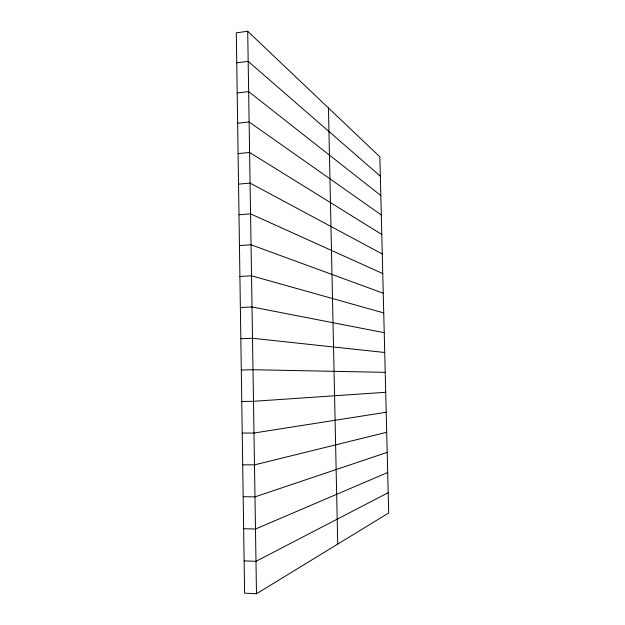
<?xml version="1.0" encoding="UTF-8"?>
<svg xmlns="http://www.w3.org/2000/svg" width="625" height="625" viewBox="0 0 625 625"><rect width="100%" height="100%" fill="white"/><g stroke="black" fill="none" stroke-linecap="round" stroke-linejoin="round"><path stroke-width="0.94" d="M256.492 593.75L388.703 512.969L379.859 156.82L247.703 31.25L236.297 32.844L244.602 593.164L256.492 593.75L247.703 31.25M388.195 492.711L255.984 561.32L244.125 560.859M387.695 472.516L255.484 529.031L243.648 528.703M387.195 452.367L254.977 496.891L243.172 496.688M386.695 432.281L254.477 464.883L242.695 464.812M386.203 412.25L253.984 433.023L242.227 433.078M236.742 62.844L248.172 61.359L380.336 176.148M237.188 92.969L248.648 91.602L380.82 195.523M237.641 123.219L249.117 121.969L381.297 214.961M238.086 153.609L249.594 152.469L381.781 234.445M238.539 184.125L250.078 183.102L382.273 253.984M238.992 214.773L250.555 213.867L382.758 273.578M239.453 245.555L251.039 244.766L383.242 293.227M385.703 392.273L253.484 401.305L241.758 401.484M239.906 276.469L251.523 275.797L383.734 312.922M240.367 307.516L252.008 306.969L384.227 332.68M240.828 338.703L252.5 338.273L384.719 352.492M241.297 370.023L252.992 369.719L385.211 372.352M328.445 107.969L337.727 544.117"/></g></svg>
